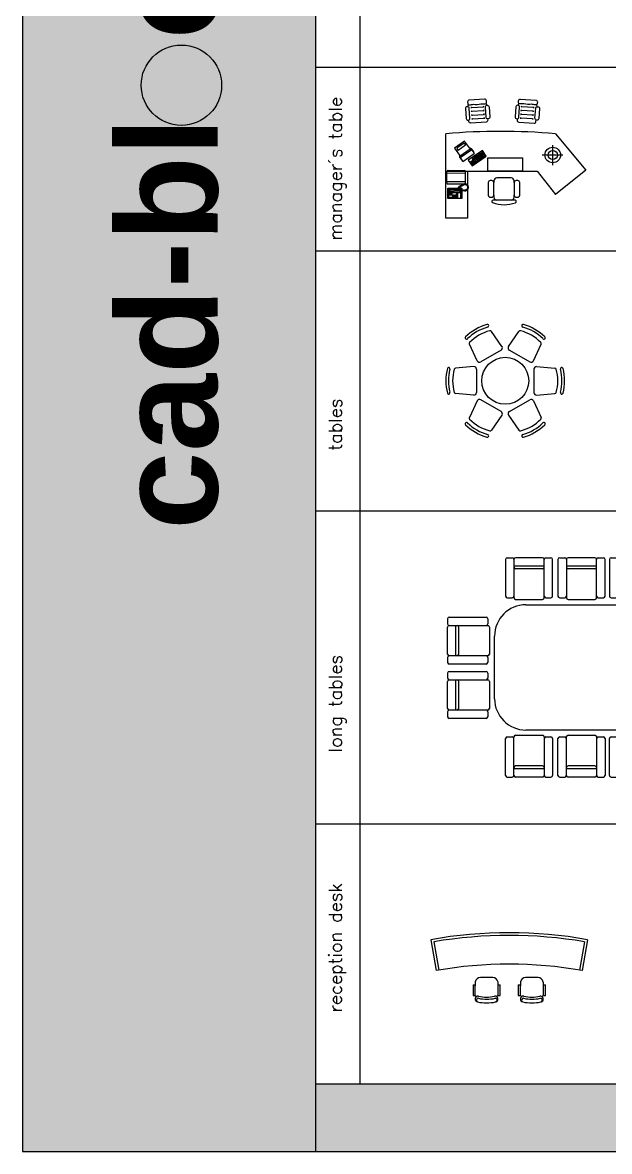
# Model space of a CAD drawing. Header units: millimetres. Extents: x 20731 to 81854, y 49951 to 93037.
# Drawn here: x 20731 to 31963, y 49951 to 71562 of the extents above; entities that cross this region are included whole.
import ezdxf

# ---------------------------------------------------------------- set-up
doc = ezdxf.new("R2010")
doc.units = ezdxf.units.MM
doc.layers.add('www.cad-blocks.net', color=7, linetype='Continuous')
doc.styles.get("Standard").update_dxf_attribs({"font": 'arial.ttf'})

# ---------------------------------------------------------------- blocks, each defined once
blk = doc.blocks.new('A$C44BB3223')
at = {"linetype": 'Continuous'}
for p, q in [((1075, 1734), (873, 2023)), ((1199, 1734), (1400, 2023)), ((599, 1459), (450, 1778)), ((1675, 1459), (1824, 1778)), ((1057, 1666), (667, 1441)), ((1217, 1666), (1607, 1441)), ((537, 1352), (186, 1322)), ((587, 1302), (587, 852)), ((1687, 1302), (1687, 852)), ((1737, 1352), (2087, 1322)), ((537, 802), (186, 833)), ((599, 695), (450, 377)), ((1057, 489), (667, 714)), ((1217, 489), (1607, 714)), ((1675, 695), (1824, 377)), ((1737, 802), (2087, 833)), ((1075, 420), (873, 132)), ((1199, 420), (1400, 132))]:
    blk.add_line(p, q, dxfattribs=at)
blk.add_circle((1137, 1077), 450, dxfattribs=at)
for centre, radius, start, end in [((1055, 1218), 974, 105.9852, 134.0148), ((1030, 1262), 874, 105.4017, 134.5983), ((1055, 1218), 844, 104.6924, 135.3076), ((795, 2126), 30, 43.487, 105.9852), ((790, 2133), 30, 285.4017, 26.3764), ((849, 2006), 30, 34.9317, 104.6924), ((1425, 2006), 30, 75.3076, 145.0683), ((1218, 1218), 844, 44.6924, 75.3076), ((1483, 2133), 30, 153.6236, 254.5983), ((1478, 2126), 30, 74.0148, 136.513), ((1243, 1262), 874, 45.4017, 74.5983), ((1218, 1218), 974, 45.9852, 74.0148), ((399, 1897), 30, 134.0148, 196.513), ((396, 1905), 30, 213.6236, 314.5983), ((477, 1791), 30, 135.3076, 205.0683), ((1032, 1709), 50, 300, 30), ((1242, 1709), 50, 150, 240), ((1797, 1791), 30, 334.9317, 44.6924), ((1878, 1905), 30, 225.4017, 326.3764), ((1874, 1897), 30, 343.487, 45.9852), ((974, 1077), 974, 165.9852, 194.0148), ((58, 1306), 30, 103.487, 165.9852), ((924, 1077), 874, 165.4017, 194.5983), ((49, 1305), 30, 345.4017, 86.3764), ((974, 1077), 844, 164.6924, 195.3076), ((189, 1292), 30, 94.9317, 164.6924), ((537, 1302), 50, 0, 90), ((642, 1484), 50, 210, 300), ((1632, 1484), 50, 240, 330), ((1737, 1302), 50, 90, 180), ((2085, 1292), 30, 15.3076, 85.0683), ((1299, 1077), 844, 344.6924, 15.3076), ((2224, 1305), 30, 93.6236, 194.5983), ((1349, 1077), 874, 345.4017, 14.5983), ((2215, 1306), 30, 14.0148, 76.513), ((1299, 1077), 974, 345.9852, 14.0148), ((58, 849), 30, 194.0148, 256.513), ((49, 850), 30, 273.6236, 14.5983), ((189, 862), 30, 195.3076, 265.0683), ((537, 852), 50, 270, 0), ((642, 670), 50, 60, 150), ((1632, 670), 50, 30, 120), ((1737, 852), 50, 180, 270), ((2085, 862), 30, 274.9317, 344.6924), ((2224, 850), 30, 165.4017, 266.3764), ((2215, 849), 30, 283.487, 345.9852), ((1032, 445), 50, 330, 60), ((1242, 445), 50, 120, 210), ((399, 258), 30, 163.487, 225.9852), ((396, 249), 30, 45.4017, 146.3764), ((1055, 936), 974, 225.9852, 254.0148), ((1030, 893), 874, 225.4017, 254.5983), ((477, 364), 30, 154.9317, 224.6924), ((1055, 936), 844, 224.6924, 255.3076), ((1218, 936), 844, 284.6924, 315.3076), ((1243, 893), 874, 285.4017, 314.5983), ((1218, 936), 974, 285.9852, 314.0148), ((1797, 364), 30, 315.3076, 25.0683), ((1878, 249), 30, 33.6236, 134.5983), ((1874, 258), 30, 314.0148, 16.513), ((795, 29), 30, 254.0148, 316.513), ((790, 22), 30, 333.6236, 74.5983), ((849, 149), 30, 255.3076, 325.0683), ((1425, 149), 30, 214.9317, 284.6924), ((1483, 22), 30, 105.4017, 206.3764), ((1478, 29), 30, 223.487, 285.9852)]:
    blk.add_arc(centre, radius, start, end, dxfattribs=at)
blk = doc.blocks.new('A$C171345A8')
for p, q in [((3772, 2304), (3772, 3804)), ((3772, 3804), (4472, 3804)), ((4472, 3804), (4472, 1105)), ((0, 2272), (970, 3040)), ((1551, 2304), (970, 3040)), ((2110, 3068), (2110, 2664)), ((2224, 3132), (2174, 3132)), ((2248, 3226), (2384, 3226)), ((2288, 3130), (2288, 3068)), ((2288, 2664), (2288, 3068)), ((2384, 3226), (2841, 3226)), ((2841, 3226), (2937, 3226)), ((2937, 3226), (2962, 3226)), ((2937, 3068), (2937, 3130)), ((2937, 3068), (2937, 2664)), ((3052, 3132), (3002, 3132)), ((3116, 2664), (3116, 3068)), ((2174, 2599), (2224, 2599)), ((2288, 2664), (2288, 2613)), ((2937, 2613), (2937, 2664)), ((3002, 2599), (3052, 2599)), ((3844, 2674), (3844, 2321)), ((4437, 2670), (4434, 2317)), ((973, 1105), (0, 2272)), ((4472, 2304), (1551, 2304)), ((2023, 2304), (3125, 2304)), ((2023, 1870), (2023, 2304)), ((2384, 2517), (2841, 2517)), ((3125, 2304), (3125, 1870)), ((1055, 2105), (1055, 1471)), ((3125, 1870), (2023, 1870)), ((1391, 1781), (731, 1781)), ((1592, 716), (1589, 667)), ((1689, 390), (2052, 365)), ((1697, 512), (2060, 487)), ((1706, 634), (2069, 608)), ((3616, 634), (3253, 608)), ((3625, 512), (3262, 487)), ((3634, 390), (3270, 365)), ((3730, 716), (3733, 667)), ((1680, 269), (2043, 243)), ((3642, 269), (3279, 243))]:
    blk.add_line(p, q)
at = {"linetype": 'ByBlock'}
for p, q in [((3767, 2883), (3759, 2871)), ((3784, 2880), (3767, 2883)), ((3785, 2904), (3773, 2895)), ((3773, 2895), (3784, 2880)), ((3803, 2895), (3785, 2904)), ((3791, 2875), (3822, 2899)), ((3813, 2923), (3799, 2915)), ((3799, 2915), (3803, 2895)), ((3827, 2905), (3813, 2923)), ((3822, 2899), (3862, 2902)), ((3829, 2925), (3827, 2905)), ((3847, 2927), (3829, 2925)), ((3857, 2909), (3847, 2927)), ((3861, 2927), (3857, 2909)), ((3876, 2926), (3861, 2927)), ((3862, 2902), (3876, 2900)), ((3883, 2919), (3876, 2926)), ((3876, 2900), (3885, 2911)), ((3887, 2921), (3883, 2919)), ((3885, 2911), (3901, 2911)), ((3903, 2920), (3887, 2921)), ((3901, 2911), (3917, 2913)), ((3933, 2928), (3903, 2920)), ((3917, 2913), (3947, 2920)), ((3965, 2936), (3933, 2928)), ((3947, 2920), (3967, 2925)), ((3954, 3169), (3961, 3175)), ((3954, 2933), (3954, 3169)), ((3954, 2854), (3954, 2922)), ((3961, 3175), (4395, 3175)), ((3992, 2936), (3965, 2936)), ((3967, 2925), (3992, 2927)), ((3995, 3137), (3976, 3137)), ((3976, 3137), (3976, 3106)), ((3976, 3106), (3995, 3106)), ((3995, 3093), (3976, 3093)), ((3976, 3093), (3976, 3062)), ((3976, 3062), (3995, 3062)), ((3995, 3049), (3976, 3049)), ((3976, 3049), (3976, 3018)), ((3976, 3018), (3995, 3018)), ((3980, 2980), (3995, 2996)), ((3980, 2936), (3980, 2980)), ((3980, 2889), (3980, 2926)), ((3998, 2873), (3980, 2889)), ((3983, 2971), (3989, 2983)), ((3983, 2971), (3983, 2936)), ((4024, 2955), (3983, 2971)), ((3983, 2926), (3983, 2895)), ((4024, 2911), (3983, 2895)), ((3983, 2895), (3989, 2882)), ((3989, 2983), (4002, 2986)), ((3989, 2882), (4002, 2879)), ((3992, 2927), (3992, 2936)), ((3995, 3106), (3995, 3137)), ((3995, 3062), (3995, 3093)), ((3995, 3018), (3995, 3049)), ((3995, 2996), (4376, 2996)), ((4002, 2986), (4030, 2958)), ((4002, 2986), (4086, 2986)), ((4002, 2879), (4030, 2908)), ((4030, 2958), (4024, 2955)), ((4024, 2911), (4024, 2955)), ((4030, 2908), (4024, 2911)), ((4200, 2958), (4030, 2958)), ((4200, 2908), (4030, 2908)), ((4086, 2986), (4102, 2980)), ((4086, 2879), (4102, 2886)), ((4096, 3122), (4096, 3140)), ((4096, 3140), (4115, 3140)), ((4115, 3122), (4096, 3122)), ((4096, 3109), (4115, 3109)), ((4096, 3090), (4096, 3109)), ((4115, 3090), (4096, 3090)), ((4096, 3059), (4096, 3078)), ((4096, 3078), (4115, 3078)), ((4115, 3059), (4096, 3059)), ((4096, 3015), (4096, 3040)), ((4096, 3040), (4115, 3040)), ((4115, 3015), (4096, 3015)), ((4102, 2980), (4118, 2971)), ((4102, 2886), (4118, 2895)), ((4115, 3140), (4115, 3122)), ((4115, 3109), (4115, 3090)), ((4115, 3078), (4115, 3059)), ((4115, 3040), (4115, 3015)), ((4118, 2971), (4140, 2967)), ((4118, 2895), (4140, 2898)), ((4131, 3122), (4131, 3140)), ((4131, 3140), (4149, 3140)), ((4149, 3122), (4131, 3122)), ((4131, 3109), (4149, 3109)), ((4131, 3090), (4131, 3109)), ((4149, 3090), (4131, 3090)), ((4131, 3078), (4149, 3078)), ((4131, 3059), (4131, 3078)), ((4149, 3059), (4131, 3059)), ((4140, 2967), (4200, 2967)), ((4140, 2898), (4200, 2898)), ((4149, 3140), (4149, 3122)), ((4149, 3109), (4149, 3090)), ((4149, 3078), (4149, 3059)), ((4165, 3122), (4165, 3140)), ((4165, 3140), (4184, 3140)), ((4184, 3122), (4165, 3122)), ((4165, 3090), (4165, 3109)), ((4165, 3109), (4184, 3109)), ((4184, 3090), (4165, 3090)), ((4165, 3059), (4165, 3078)), ((4165, 3078), (4184, 3078)), ((4184, 3059), (4165, 3059)), ((4184, 3140), (4184, 3122)), ((4184, 3109), (4184, 3090)), ((4184, 3078), (4184, 3059)), ((4200, 3122), (4200, 3140)), ((4200, 3140), (4219, 3140)), ((4219, 3122), (4200, 3122)), ((4200, 3109), (4219, 3109)), ((4200, 3090), (4200, 3109)), ((4219, 3090), (4200, 3090)), ((4200, 3059), (4200, 3078)), ((4200, 3078), (4219, 3078)), ((4219, 3059), (4200, 3059)), ((4231, 2967), (4200, 2967)), ((4200, 2958), (4341, 2958)), ((4200, 2908), (4341, 2908)), ((4231, 2898), (4200, 2898)), ((4219, 3140), (4219, 3122)), ((4219, 3109), (4219, 3090)), ((4219, 3078), (4219, 3059)), ((4253, 2971), (4231, 2967)), ((4253, 2895), (4231, 2898)), ((4269, 2980), (4253, 2971)), ((4269, 2886), (4253, 2895)), ((4256, 3052), (4256, 3144)), ((4256, 3144), (4373, 3144)), ((4373, 3052), (4256, 3052)), ((4272, 3043), (4263, 3043)), ((4263, 3043), (4263, 3018)), ((4263, 3018), (4272, 3018)), ((4285, 2986), (4269, 2980)), ((4285, 2879), (4269, 2886)), ((4272, 3018), (4272, 3043)), ((4291, 3043), (4282, 3043)), ((4282, 3043), (4282, 3018)), ((4282, 3018), (4291, 3018)), ((4370, 2986), (4285, 2986)), ((4291, 3018), (4291, 3043)), ((4300, 3043), (4300, 3018)), ((4310, 3043), (4300, 3043)), ((4300, 3018), (4310, 3018)), ((4310, 3018), (4310, 3043)), ((4329, 3043), (4319, 3043)), ((4319, 3043), (4319, 3018)), ((4319, 3018), (4329, 3018)), ((4329, 3018), (4329, 3043)), ((4348, 3043), (4338, 3043)), ((4338, 3043), (4338, 3018)), ((4338, 3018), (4348, 3018)), ((4370, 2986), (4341, 2958)), ((4341, 2958), (4348, 2955)), ((4341, 2908), (4348, 2911)), ((4370, 2879), (4341, 2908)), ((4348, 3018), (4348, 3043)), ((4348, 2955), (4388, 2971)), ((4348, 2911), (4348, 2955)), ((4348, 2911), (4388, 2895)), ((4366, 3043), (4357, 3043)), ((4357, 3043), (4357, 3018)), ((4357, 3018), (4366, 3018)), ((4366, 3018), (4366, 3043)), ((4382, 2983), (4370, 2986)), ((4382, 2882), (4370, 2879)), ((4373, 3144), (4373, 3052)), ((4376, 2996), (4392, 2983)), ((4392, 2889), (4376, 2873)), ((4388, 2971), (4382, 2983)), ((4388, 2895), (4382, 2882)), ((4388, 2971), (4388, 2895)), ((4392, 2983), (4392, 2889)), ((4395, 3175), (4401, 3169)), ((4401, 3169), (4401, 2854)), ((3764, 2813), (3744, 2806)), ((3744, 2806), (3747, 2794)), ((3747, 2828), (3746, 2817)), ((3746, 2817), (3764, 2813)), ((3751, 2857), (3747, 2844)), ((3747, 2844), (3764, 2836)), ((3764, 2836), (3747, 2828)), ((3747, 2794), (3764, 2793)), ((3772, 2855), (3751, 2857)), ((3764, 2793), (3752, 2778)), ((3752, 2778), (3757, 2768)), ((3757, 2768), (3776, 2770)), ((3759, 2871), (3772, 2855)), ((3776, 2770), (3759, 2757)), ((3759, 2757), (3768, 2746)), ((3768, 2746), (3785, 2754)), ((3770, 2803), (3773, 2841)), ((3786, 2766), (3770, 2803)), ((3773, 2841), (3791, 2875)), ((3785, 2754), (3778, 2736)), ((3778, 2736), (3785, 2728)), ((3785, 2728), (3803, 2737)), ((3813, 2738), (3786, 2766)), ((3803, 2737), (3797, 2718)), ((3797, 2718), (3810, 2713)), ((3810, 2713), (3827, 2729)), ((3861, 2729), (3813, 2738)), ((3827, 2729), (3826, 2709)), ((3826, 2709), (3839, 2706)), ((3839, 2706), (3848, 2723)), ((3848, 2723), (3854, 2703)), ((4436, 2629), (3852, 2634)), ((3854, 2703), (3870, 2706)), ((3921, 2750), (3861, 2729)), ((3870, 2724), (3883, 2710)), ((3870, 2706), (3870, 2724)), ((3883, 2710), (3897, 2715)), ((3884, 2714), (4397, 2710)), ((3897, 2735), (3904, 2717)), ((3897, 2715), (3897, 2735)), ((3904, 2717), (3923, 2722)), ((3958, 2771), (3921, 2750)), ((3923, 2722), (3921, 2741)), ((3921, 2741), (3940, 2730)), ((3940, 2730), (3950, 2737)), ((3945, 2755), (3962, 2745)), ((3950, 2737), (3945, 2755)), ((3961, 2848), (3954, 2854)), ((3963, 2769), (3958, 2771)), ((4395, 2848), (3961, 2848)), ((3962, 2745), (3975, 2752)), ((3964, 2773), (3963, 2769)), ((3990, 2787), (3964, 2773)), ((3969, 2769), (3984, 2758)), ((3975, 2752), (3969, 2769)), ((3984, 2758), (3998, 2764)), ((4025, 2807), (3990, 2787)), ((3990, 2781), (4005, 2768)), ((3998, 2764), (3990, 2781)), ((4376, 2873), (3998, 2873)), ((4002, 2879), (4086, 2879)), ((4005, 2768), (4015, 2773)), ((4015, 2773), (4010, 2792)), ((4010, 2792), (4028, 2781)), ((4044, 2818), (4025, 2807)), ((4028, 2781), (4038, 2787)), ((4038, 2787), (4033, 2803)), ((4033, 2803), (4049, 2793)), ((4050, 2811), (4044, 2818)), ((4049, 2793), (4056, 2795)), ((4054, 2821), (4050, 2817)), ((4050, 2817), (4050, 2811)), ((4060, 2829), (4054, 2821)), ((4056, 2795), (4058, 2802)), ((4058, 2802), (4059, 2814)), ((4059, 2814), (4071, 2823)), ((4065, 2836), (4060, 2829)), ((4068, 2848), (4065, 2836)), ((4071, 2823), (4075, 2830)), ((4075, 2830), (4077, 2848)), ((4370, 2879), (4285, 2879)), ((4401, 2854), (4395, 2848)), ((4435, 2357), (3850, 2362)), ((4394, 2277), (3884, 2281)), ((3631, 2132), (3178, 1819)), ((3178, 1819), (3301, 1641)), ((3209, 1819), (3236, 1837)), ((3273, 1727), (3209, 1819)), ((3236, 1837), (3248, 1820)), ((3248, 1820), (3263, 1830)), ((3250, 1848), (3426, 1969)), ((3263, 1830), (3250, 1848)), ((3272, 1810), (3260, 1828)), ((3263, 1804), (3272, 1810)), ((3276, 1786), (3263, 1804)), ((3538, 1910), (3273, 1727)), ((3277, 1866), (3290, 1848)), ((3278, 1814), (3451, 1933)), ((3282, 1790), (3466, 1917)), ((3285, 1766), (3488, 1906)), ((3290, 1848), (3415, 1935)), ((3301, 1641), (3754, 1953)), ((3466, 1842), (3394, 1793)), ((3415, 1935), (3402, 1953)), ((3410, 1769), (3482, 1818)), ((3426, 1969), (3439, 1951)), ((3439, 1951), (3460, 1966)), ((3444, 1950), (3456, 1932)), ((3447, 1983), (3474, 2002)), ((3460, 1966), (3447, 1983)), ((3456, 1932), (3465, 1939)), ((3465, 1939), (3475, 1924)), ((3482, 1818), (3466, 1842)), ((3546, 1898), (3471, 1846)), ((3471, 1846), (3488, 1822)), ((3474, 2002), (3538, 1910)), ((3475, 1924), (3487, 1932)), ((3537, 2045), (3480, 2006)), ((3480, 2006), (3494, 1985)), ((3487, 1932), (3500, 1914)), ((3488, 1822), (3562, 1874)), ((3494, 1985), (3512, 1998)), ((3500, 1914), (3494, 1910)), ((3494, 1910), (3506, 1892)), ((3512, 1998), (3525, 1980)), ((3574, 1992), (3517, 1952)), ((3517, 1952), (3544, 1914)), ((3525, 1980), (3545, 1994)), ((3533, 2012), (3551, 2024)), ((3545, 1994), (3533, 2012)), ((3551, 2024), (3537, 2045)), ((3544, 1914), (3600, 1953)), ((3562, 1874), (3546, 1898)), ((3619, 2098), (3548, 2048)), ((3548, 2048), (3609, 1959)), ((3609, 1941), (3552, 1902)), ((3552, 1902), (3568, 1878)), ((3926, 1991), (3559, 1738)), ((3561, 2036), (3594, 2058)), ((3568, 1878), (3625, 1917)), ((3570, 2016), (3621, 2051)), ((3600, 1953), (3574, 1992)), ((3594, 2058), (3583, 2073)), ((3588, 1997), (3635, 2030)), ((3597, 1977), (3648, 2012)), ((3601, 2085), (3624, 2053)), ((3609, 1959), (3681, 2008)), ((3625, 1917), (3609, 1941)), ((3681, 2008), (3619, 2098)), ((3624, 2053), (3639, 2063)), ((3624, 2053), (3651, 2014)), ((3754, 1953), (3631, 2132)), ((4015, 1868), (3643, 1611)), ((3651, 2014), (3665, 2024)), ((4016, 1816), (3691, 1591)), ((3967, 1944), (3926, 1991)), ((3962, 1945), (3926, 1991)), ((4015, 1868), (3962, 1945)), ((4033, 1849), (3967, 1944)), ((4016, 1816), (4015, 1868)), ((4037, 1786), (4016, 1816)), ((4037, 1786), (4033, 1849)), ((3270, 1782), (3276, 1786)), ((3284, 1761), (3270, 1782)), ((3278, 1757), (3284, 1761)), ((3288, 1742), (3278, 1757)), ((3302, 1729), (3281, 1715)), ((3281, 1715), (3297, 1691)), ((3297, 1691), (3318, 1705)), ((3318, 1705), (3302, 1729)), ((3385, 1787), (3314, 1737)), ((3314, 1737), (3330, 1713)), ((3330, 1713), (3401, 1763)), ((3401, 1763), (3385, 1787)), ((3394, 1793), (3410, 1769)), ((3559, 1738), (3586, 1686)), ((3589, 1688), (3559, 1738)), ((3586, 1686), (3654, 1588)), ((3643, 1611), (3589, 1688)), ((3691, 1591), (3643, 1611)), ((3654, 1588), (3713, 1553)), ((3712, 1562), (3691, 1591)), ((3713, 1553), (3869, 1339)), ((3836, 1471), (4074, 1636)), ((3883, 1403), (3836, 1471)), ((3869, 1339), (4191, 1562)), ((3883, 1403), (4122, 1567)), ((4191, 1562), (4037, 1786)), ((4122, 1567), (4074, 1636))]:
    blk.add_line(p, q, dxfattribs=at)
for points in [[(2188, 628), (2191, 673, 0.414214), (2140, 732), (1651, 766, 0.414214), (1592, 716)], [(3134, 628), (3131, 673, -0.414214), (3182, 732), (3672, 766, -0.414214), (3730, 716)], [(2147, 51, -0.414214), (2089, 0), (1599, 34, -0.414214), (1548, 93), (1552, 139, -0.414214), (1610, 189)], [(1559, 244), (1558, 226, 0.236068), (1577, 181)], [(1610, 189, 0.055299), (1732, 166, -0.118462), (1976, 149, 0.055299), (2100, 155, -0.414214), (2150, 97), (2147, 51, -0.414214)], [(2132, 142, 0.236068), (2157, 184), (2158, 199)], [(3190, 142, -0.236068), (3166, 184), (3165, 199)], [(3712, 189, -0.055299), (3590, 166, 0.118462), (3347, 149, -0.055299), (3222, 155, 0.414214), (3172, 97), (3175, 51, 0.414214)], [(3175, 51, 0.414214), (3233, 0), (3723, 34, 0.414214), (3774, 93), (3770, 139, 0.414214), (3712, 189)], [(3763, 244), (3764, 226, -0.236068), (3746, 181)]]:
    blk.add_lwpolyline(points, format="xyb")
for points in [[(1602, 293, -0.414214), (1543, 243), (1532, 243, -0.414214), (1482, 302), (1504, 623, -0.414214), (1562, 673), (1574, 673, -0.414214), (1624, 614)], [(2115, 257, 0.414214), (2166, 199), (2177, 198, 0.414214), (2235, 249), (2258, 570, 0.414214), (2207, 628), (2196, 629, 0.414214), (2138, 578)], [(3207, 257, -0.414214), (3156, 199), (3145, 198, -0.414214), (3087, 249), (3064, 570, -0.414214), (3115, 628), (3126, 629, -0.414214), (3184, 578)], [(3720, 293, 0.414214), (3779, 243), (3790, 243, 0.414214), (3841, 302), (3818, 623, 0.414214), (3760, 673), (3748, 673, 0.414214), (3698, 614)]]:
    blk.add_lwpolyline(points, format="xyb", close=True)
for radius in [248, 148]:
    blk.add_circle((1057, 1785), radius)
for centre, radius, start, end in [((2263, 3267), 42.7, 110.0456, 249.9544), ((2609, 2317), 1054, 69.6389, 110.0456), ((2962, 3267), 40.3, 270, 69.6389), ((2174, 3068), 64.2, 90, 180), ((2224, 3068), 64.2, 0, 90), ((2384, 3130), 96.2, 90, 180), ((2841, 3130), 96.2, 0, 90), ((3002, 3068), 64.2, 90, 180), ((3052, 3068), 64.2, 0, 90), ((2174, 2664), 64.2, 180, 270), ((2224, 2664), 64.2, 270, 0), ((2384, 2613), 96.2, 180, 270), ((2841, 2613), 96.2, 270, 0), ((3002, 2664), 64.2, 180, 270), ((3052, 2664), 64.2, 270, 0), ((3884, 2674), 40, 89.5491, 180), ((4397, 2670), 40, 359.603, 89.5491), ((3884, 2321), 40, 180, 269.5491), ((4394, 2317), 40, 269.5491, 359.603), ((2723, 21731), 20700, 265.151, 274.849), ((1687, 370), 20.7, 85.9751, 175.9751), ((1690, 411), 20.7, 175.9751, 265.9751), ((1696, 492), 20.7, 85.9751, 175.9751), ((1699, 533), 20.7, 175.9751, 265.9751), ((1704, 613), 20.7, 85.9751, 175.9751), ((1707, 654), 20.7, 175.9751, 265.9751), ((2053, 386), 20.7, 265.9751, 355.9751), ((2050, 344), 20.7, 355.9751, 85.9751), ((2062, 507), 20.7, 265.9751, 355.9751), ((2059, 466), 20.7, 355.9751, 85.9751), ((2070, 629), 20.7, 265.9751, 355.9751), ((2068, 588), 20.7, 355.9751, 85.9751), ((3252, 629), 20.7, 184.0249, 274.0249), ((3255, 588), 20.7, 94.0249, 184.0249), ((3260, 507), 20.7, 184.0249, 274.0249), ((3263, 466), 20.7, 94.0249, 184.0249), ((3269, 386), 20.7, 184.0249, 274.0249), ((3272, 344), 20.7, 94.0249, 184.0249), ((3615, 654), 20.7, 274.0249, 4.0249), ((3618, 613), 20.7, 4.0249, 94.0249), ((3623, 533), 20.7, 274.0249, 4.0249), ((3626, 492), 20.7, 4.0249, 94.0249), ((3632, 411), 20.7, 274.0249, 4.0249), ((3635, 370), 20.7, 4.0249, 94.0249), ((1679, 248), 20.7, 85.9751, 175.9751), ((1681, 289), 20.7, 175.9751, 265.9751), ((2045, 264), 20.7, 265.9751, 355.9751), ((2042, 223), 20.7, 355.9751, 85.9751), ((3277, 264), 20.7, 184.0249, 274.0249), ((3280, 223), 20.7, 94.0249, 184.0249), ((3641, 289), 20.7, 274.0249, 4.0249), ((3644, 248), 20.7, 4.0249, 94.0249)]:
    blk.add_arc(centre, radius, start, end)
blk.add_point((4472, 2304), dxfattribs=at)
blk = doc.blocks.new('A$C13B468EE')
for p, q in [((0, 1208), (105, 618)), ((58, 1168), (154, 626)), ((2942, 1168), (2846, 626)), ((3000, 1208), (2895, 618)), ((808, 344), (808, 137)), ((849, 399), (849, 324)), ((849, 137), (849, 344)), ((1285, 397), (1285, 323)), ((1285, 344), (1285, 137)), ((1326, 137), (1326, 345)), ((1674, 344), (1674, 137)), ((1715, 399), (1715, 324)), ((1715, 137), (1715, 344)), ((2151, 397), (2151, 323)), ((2151, 344), (2151, 137)), ((2192, 137), (2192, 345)), ((808, 137), (849, 137)), ((1285, 137), (1326, 137)), ((1674, 137), (1715, 137)), ((2151, 137), (2192, 137))]:
    blk.add_line(p, q)
at = {"linetype": 'Continuous'}
for p, q in [((808, 344), (849, 344)), ((1285, 345), (1326, 345)), ((1674, 344), (1715, 344)), ((2151, 345), (2192, 345))]:
    blk.add_line(p, q, dxfattribs=at)
for centre, radius, start, end in [((1500, -7260), 8600, 79.9552, 100.0448), ((1500, -7260), 8550, 80.2902, 99.7098), ((1500, -7260), 8000, 79.9552, 100.0448), ((887, 177), 54.9, 227.1618, 267.5717), ((1248, 177), 54.9, 270.7226, 312.8382), ((1752, 177), 54.9, 227.1618, 267.5717), ((2114, 177), 54.9, 270.7226, 312.8382)]:
    blk.add_arc(centre, radius, start, end)
for centre, radius, start, end in [((957, 372), 111, 94.0766, 165.8334), ((1067, -1179), 1666, 85.9234, 94.0766), ((1178, 372), 111, 13.2566, 85.9234), ((1822, 372), 111, 94.0766, 165.8334), ((1933, -1179), 1666, 85.9234, 94.0766), ((2043, 372), 111, 13.2566, 85.9234), ((904, 70), 55.3, 80.2478, 260.1012), ((908, 50), 36.2, 85.0872, 250.3213), ((1067, 834), 836, 258.0899, 281.9101), ((1071, 835), 766, 258.0112, 281.9888), ((1086, 1021), 913, 259.1286, 268.8433), ((1049, 1021), 913, 271.1567, 280.8714), ((1230, 70), 55.3, 279.8988, 99.7522), ((1233, 51), 35.2, 274.9128, 94.9128), ((1770, 70), 55.3, 80.2478, 260.1012), ((1774, 50), 36.2, 85.0872, 250.3213), ((1933, 834), 836, 258.0899, 281.9101), ((1936, 835), 766, 258.0112, 281.9888), ((1951, 1021), 913, 259.1286, 268.8433), ((1914, 1021), 913, 271.1567, 280.8714), ((2096, 70), 55.3, 279.8988, 99.7522), ((2099, 51), 35.2, 274.9128, 94.9128)]:
    blk.add_arc(centre, radius, start, end, dxfattribs=at)
blk = doc.blocks.new('A$C1BC07270')
for p, q in [((1111, 4168), (1111, 3464)), ((1143, 4200), (1239, 4200)), ((1271, 4168), (1271, 3432)), ((1819, 4200), (1303, 4200)), ((1851, 3432), (1851, 4168)), ((1883, 4200), (1979, 4200)), ((2011, 3464), (2011, 4168)), ((2114, 4168), (2114, 3464)), ((2146, 4200), (2242, 4200)), ((2274, 4168), (2274, 3432)), ((2822, 4200), (2306, 4200)), ((2854, 3432), (2854, 4168)), ((2886, 4200), (2982, 4200)), ((3014, 3464), (3014, 4168)), ((3098, 4168), (3098, 3464)), ((3130, 4200), (3226, 4200)), ((3258, 4168), (3258, 3432)), ((3806, 4200), (3290, 4200)), ((3838, 3432), (3838, 4168)), ((3870, 4200), (3966, 4200)), ((3998, 3464), (3998, 4168)), ((4090, 3464), (4090, 4168)), ((4218, 4200), (4122, 4200)), ((4250, 3432), (4250, 4168)), ((4282, 4200), (4798, 4200)), ((4830, 4168), (4830, 3432)), ((4958, 4200), (4862, 4200)), ((4990, 4168), (4990, 3464)), ((5075, 3464), (5075, 4168)), ((5203, 4200), (5107, 4200)), ((5235, 3432), (5235, 4168)), ((5267, 4200), (5783, 4200)), ((5815, 4168), (5815, 3432)), ((5943, 4200), (5847, 4200)), ((5975, 4168), (5975, 3464)), ((6041, 3464), (6041, 4168)), ((6169, 4200), (6073, 4200)), ((6201, 3432), (6201, 4168)), ((6233, 4200), (6749, 4200)), ((6781, 4168), (6781, 3432)), ((6909, 4200), (6813, 4200)), ((6941, 4168), (6941, 3464)), ((7026, 3464), (7026, 4168)), ((7154, 4200), (7058, 4200)), ((7186, 3432), (7186, 4168)), ((7218, 4200), (7734, 4200)), ((7766, 4168), (7766, 3432)), ((7894, 4200), (7798, 4200)), ((7926, 4168), (7926, 3464)), ((1851, 4040), (1271, 4040)), ((1819, 3987), (1303, 3987)), ((2854, 4040), (2274, 4040)), ((2822, 3987), (2306, 3987)), ((3838, 4040), (3258, 4040)), ((3806, 3987), (3290, 3987)), ((4250, 4040), (4830, 4040)), ((4282, 3987), (4798, 3987)), ((5235, 4040), (5815, 4040)), ((5267, 3987), (5783, 3987)), ((6201, 4040), (6781, 4040)), ((6233, 3987), (6749, 3987)), ((7186, 4040), (7766, 4040)), ((7218, 3987), (7734, 3987)), ((1143, 3432), (1239, 3432)), ((1303, 3400), (1819, 3400)), ((1500, 3300), (7500, 3300)), ((1883, 3432), (1979, 3432)), ((2146, 3432), (2242, 3432)), ((2306, 3400), (2822, 3400)), ((2886, 3432), (2982, 3432)), ((3130, 3432), (3226, 3432)), ((3290, 3400), (3806, 3400)), ((3870, 3432), (3966, 3432)), ((4218, 3432), (4122, 3432)), ((4798, 3400), (4282, 3400)), ((4958, 3432), (4862, 3432)), ((5203, 3432), (5107, 3432)), ((5783, 3400), (5267, 3400)), ((5943, 3432), (5847, 3432)), ((6169, 3432), (6073, 3432)), ((6749, 3400), (6233, 3400)), ((6909, 3432), (6813, 3432)), ((7154, 3432), (7058, 3432)), ((7734, 3400), (7218, 3400)), ((7894, 3432), (7798, 3432)), ((0, 3030), (0, 2934)), ((32, 3062), (736, 3062)), ((768, 3030), (768, 2934)), ((8232, 3030), (8232, 2934)), ((8968, 3062), (8264, 3062)), ((9000, 3030), (9000, 2934)), ((0, 2354), (0, 2870)), ((32, 2902), (768, 2902)), ((160, 2322), (160, 2902)), ((213, 2354), (213, 2870)), ((800, 2870), (800, 2354)), ((8200, 2870), (8200, 2354)), ((8968, 2902), (8232, 2902)), ((8787, 2354), (8787, 2870)), ((8840, 2322), (8840, 2902)), ((9000, 2354), (9000, 2870)), ((900, 1500), (900, 2700)), ((8100, 2700), (8100, 1500)), ((0, 2290), (0, 2194)), ((768, 2322), (32, 2322)), ((736, 2162), (32, 2162)), ((768, 2290), (768, 2194)), ((8232, 2322), (8968, 2322)), ((8232, 2290), (8232, 2194)), ((8264, 2162), (8968, 2162)), ((9000, 2290), (9000, 2194)), ((0, 1990), (0, 1894)), ((32, 2022), (736, 2022)), ((768, 1990), (768, 1894)), ((8232, 1990), (8232, 1894)), ((8968, 2022), (8264, 2022)), ((9000, 1990), (9000, 1894)), ((0, 1314), (0, 1830)), ((32, 1862), (768, 1862)), ((160, 1282), (160, 1862)), ((213, 1314), (213, 1830)), ((800, 1830), (800, 1314)), ((8200, 1830), (8200, 1314)), ((8968, 1862), (8232, 1862)), ((8787, 1314), (8787, 1830)), ((8840, 1282), (8840, 1862)), ((9000, 1314), (9000, 1830)), ((0, 1250), (0, 1154)), ((768, 1282), (32, 1282)), ((736, 1122), (32, 1122)), ((768, 1250), (768, 1154)), ((8232, 1282), (8968, 1282)), ((8232, 1250), (8232, 1154)), ((8264, 1122), (8968, 1122)), ((9000, 1250), (9000, 1154)), ((7500, 900), (1500, 900)), ((1111, 32), (1111, 736)), ((1143, 768), (1239, 768)), ((1271, 32), (1271, 768)), ((1303, 800), (1819, 800)), ((1851, 768), (1851, 32)), ((1883, 768), (1979, 768)), ((2011, 736), (2011, 32)), ((2114, 32), (2114, 736)), ((2146, 768), (2242, 768)), ((2274, 32), (2274, 768)), ((2306, 800), (2822, 800)), ((2854, 768), (2854, 32)), ((2886, 768), (2982, 768)), ((3014, 736), (3014, 32)), ((3098, 32), (3098, 736)), ((3130, 768), (3226, 768)), ((3258, 32), (3258, 768)), ((3290, 800), (3806, 800)), ((3838, 768), (3838, 32)), ((3870, 768), (3966, 768)), ((3998, 736), (3998, 32)), ((4090, 736), (4090, 32)), ((4218, 768), (4122, 768)), ((4250, 768), (4250, 32)), ((4798, 800), (4282, 800)), ((4830, 32), (4830, 768)), ((4958, 768), (4862, 768)), ((4990, 32), (4990, 736)), ((5075, 736), (5075, 32)), ((5203, 768), (5107, 768)), ((5235, 768), (5235, 32)), ((5783, 800), (5267, 800)), ((5815, 32), (5815, 768)), ((5943, 768), (5847, 768)), ((5975, 32), (5975, 736)), ((6041, 736), (6041, 32)), ((6169, 768), (6073, 768)), ((6201, 768), (6201, 32)), ((6749, 800), (6233, 800)), ((6781, 32), (6781, 768)), ((6909, 768), (6813, 768)), ((6941, 32), (6941, 736)), ((7026, 736), (7026, 32)), ((7154, 768), (7058, 768)), ((7186, 768), (7186, 32)), ((7734, 800), (7218, 800)), ((7766, 32), (7766, 768)), ((7894, 768), (7798, 768)), ((7926, 32), (7926, 736)), ((1851, 160), (1271, 160)), ((1819, 213), (1303, 213)), ((2854, 160), (2274, 160)), ((2822, 213), (2306, 213)), ((3838, 160), (3258, 160)), ((3806, 213), (3290, 213)), ((4250, 160), (4830, 160)), ((4282, 213), (4798, 213)), ((5235, 160), (5815, 160)), ((5267, 213), (5783, 213)), ((6201, 160), (6781, 160)), ((6233, 213), (6749, 213)), ((7186, 160), (7766, 160)), ((7218, 213), (7734, 213)), ((1143, 0), (1239, 0)), ((1819, 0), (1303, 0)), ((1883, 0), (1979, 0)), ((2146, 0), (2242, 0)), ((2822, 0), (2306, 0)), ((2886, 0), (2982, 0)), ((3130, 0), (3226, 0)), ((3806, 0), (3290, 0)), ((3870, 0), (3966, 0)), ((4218, 0), (4122, 0)), ((4282, 0), (4798, 0)), ((4958, 0), (4862, 0)), ((5203, 0), (5107, 0)), ((5267, 0), (5783, 0)), ((5943, 0), (5847, 0)), ((6169, 0), (6073, 0)), ((6233, 0), (6749, 0)), ((6909, 0), (6813, 0)), ((7154, 0), (7058, 0)), ((7218, 0), (7734, 0)), ((7894, 0), (7798, 0))]:
    blk.add_line(p, q)
for centre, radius, start, end in [((1143, 4168), 32, 90, 180), ((1239, 4168), 32, 0, 90), ((1303, 4168), 32, 90, 180), ((1819, 4168), 32, 0, 90), ((1883, 4168), 32, 90, 180), ((1979, 4168), 32, 0, 90), ((2146, 4168), 32, 90, 180), ((2242, 4168), 32, 0, 90), ((2306, 4168), 32, 90, 180), ((2822, 4168), 32, 0, 90), ((2886, 4168), 32, 90, 180), ((2982, 4168), 32, 0, 90), ((3130, 4168), 32, 90, 180), ((3226, 4168), 32, 0, 90), ((3290, 4168), 32, 90, 180), ((3806, 4168), 32, 0, 90), ((3870, 4168), 32, 90, 180), ((3966, 4168), 32, 0, 90), ((4122, 4168), 32, 90, 180), ((4218, 4168), 32, 0, 90), ((4282, 4168), 32, 90, 180), ((4798, 4168), 32, 0, 90), ((4862, 4168), 32, 90, 180), ((4958, 4168), 32, 0, 90), ((5107, 4168), 32, 90, 180), ((5203, 4168), 32, 0, 90), ((5267, 4168), 32, 90, 180), ((5783, 4168), 32, 0, 90), ((5847, 4168), 32, 90, 180), ((5943, 4168), 32, 0, 90), ((6073, 4168), 32, 90, 180), ((6169, 4168), 32, 0, 90), ((6233, 4168), 32, 90, 180), ((6749, 4168), 32, 0, 90), ((6813, 4168), 32, 90, 180), ((6909, 4168), 32, 0, 90), ((7058, 4168), 32, 90, 180), ((7154, 4168), 32, 0, 90), ((7218, 4168), 32, 90, 180), ((7734, 4168), 32, 0, 90), ((7798, 4168), 32, 90, 180), ((7894, 4168), 32, 0, 90), ((1303, 4019), 32, 180, 270), ((1819, 4019), 32, 270, 0), ((2306, 4019), 32, 180, 270), ((2822, 4019), 32, 270, 0), ((3290, 4019), 32, 180, 270), ((3806, 4019), 32, 270, 0), ((4282, 4019), 32, 180, 270), ((4798, 4019), 32, 270, 0), ((5267, 4019), 32, 180, 270), ((5783, 4019), 32, 270, 0), ((6233, 4019), 32, 180, 270), ((6749, 4019), 32, 270, 0), ((7218, 4019), 32, 180, 270), ((7734, 4019), 32, 270, 0), ((1143, 3464), 32, 180, 270), ((1239, 3464), 32, 270, 0), ((1883, 3464), 32, 180, 270), ((1979, 3464), 32, 270, 0), ((2146, 3464), 32, 180, 270), ((2242, 3464), 32, 270, 0), ((2886, 3464), 32, 180, 270), ((2982, 3464), 32, 270, 0), ((3130, 3464), 32, 180, 270), ((3226, 3464), 32, 270, 0), ((3870, 3464), 32, 180, 270), ((3966, 3464), 32, 270, 0), ((4122, 3464), 32, 180, 270), ((4218, 3464), 32, 270, 0), ((4862, 3464), 32, 180, 270), ((4958, 3464), 32, 270, 0), ((5107, 3464), 32, 180, 270), ((5203, 3464), 32, 270, 0), ((5847, 3464), 32, 180, 270), ((5943, 3464), 32, 270, 0), ((6073, 3464), 32, 180, 270), ((6169, 3464), 32, 270, 0), ((6813, 3464), 32, 180, 270), ((6909, 3464), 32, 270, 0), ((7058, 3464), 32, 180, 270), ((7154, 3464), 32, 270, 0), ((7798, 3464), 32, 180, 270), ((7894, 3464), 32, 270, 0), ((1500, 2700), 600, 90, 180), ((1303, 3432), 32, 180, 270), ((1819, 3432), 32, 270, 0), ((2306, 3432), 32, 180, 270), ((2822, 3432), 32, 270, 0), ((3290, 3432), 32, 180, 270), ((3806, 3432), 32, 270, 0), ((4282, 3432), 32, 180, 270), ((4798, 3432), 32, 270, 0), ((5267, 3432), 32, 180, 270), ((5783, 3432), 32, 270, 0), ((6233, 3432), 32, 180, 270), ((6749, 3432), 32, 270, 0), ((7218, 3432), 32, 180, 270), ((7500, 2700), 600, 0, 90), ((7734, 3432), 32, 270, 0), ((32, 3030), 32, 90, 180), ((736, 3030), 32, 0, 90), ((8264, 3030), 32, 90, 180), ((8968, 3030), 32, 0, 90), ((32, 2934), 32, 180, 270), ((32, 2870), 32, 90, 180), ((181, 2870), 32, 0, 90), ((736, 2934), 32, 270, 0), ((768, 2870), 32, 0, 90), ((8232, 2870), 32, 90, 180), ((8264, 2934), 32, 180, 270), ((8819, 2870), 32, 90, 180), ((8968, 2934), 32, 270, 0), ((8968, 2870), 32, 0, 90), ((32, 2354), 32, 180, 270), ((32, 2290), 32, 90, 180), ((32, 2194), 32, 180, 270), ((181, 2354), 32, 270, 0), ((736, 2290), 32, 0, 90), ((736, 2194), 32, 270, 0), ((768, 2354), 32, 270, 0), ((8232, 2354), 32, 180, 270), ((8264, 2290), 32, 90, 180), ((8264, 2194), 32, 180, 270), ((8819, 2354), 32, 180, 270), ((8968, 2354), 32, 270, 0), ((8968, 2290), 32, 0, 90), ((8968, 2194), 32, 270, 0), ((32, 1990), 32, 90, 180), ((736, 1990), 32, 0, 90), ((8264, 1990), 32, 90, 180), ((8968, 1990), 32, 0, 90), ((32, 1894), 32, 180, 270), ((32, 1830), 32, 90, 180), ((181, 1830), 32, 0, 90), ((736, 1894), 32, 270, 0), ((768, 1830), 32, 0, 90), ((8232, 1830), 32, 90, 180), ((8264, 1894), 32, 180, 270), ((8819, 1830), 32, 90, 180), ((8968, 1894), 32, 270, 0), ((8968, 1830), 32, 0, 90), ((32, 1314), 32, 180, 270), ((181, 1314), 32, 270, 0), ((768, 1314), 32, 270, 0), ((1500, 1500), 600, 180, 270), ((7500, 1500), 600, 270, 0), ((8232, 1314), 32, 180, 270), ((8819, 1314), 32, 180, 270), ((8968, 1314), 32, 270, 0), ((32, 1250), 32, 90, 180), ((32, 1154), 32, 180, 270), ((736, 1250), 32, 0, 90), ((736, 1154), 32, 270, 0), ((8264, 1250), 32, 90, 180), ((8264, 1154), 32, 180, 270), ((8968, 1250), 32, 0, 90), ((8968, 1154), 32, 270, 0), ((1143, 736), 32, 90, 180), ((1239, 736), 32, 0, 90), ((1303, 768), 32, 90, 180), ((1819, 768), 32, 0, 90), ((1883, 736), 32, 90, 180), ((1979, 736), 32, 0, 90), ((2146, 736), 32, 90, 180), ((2242, 736), 32, 0, 90), ((2306, 768), 32, 90, 180), ((2822, 768), 32, 0, 90), ((2886, 736), 32, 90, 180), ((2982, 736), 32, 0, 90), ((3130, 736), 32, 90, 180), ((3226, 736), 32, 0, 90), ((3290, 768), 32, 90, 180), ((3806, 768), 32, 0, 90), ((3870, 736), 32, 90, 180), ((3966, 736), 32, 0, 90), ((4122, 736), 32, 90, 180), ((4218, 736), 32, 0, 90), ((4282, 768), 32, 90, 180), ((4798, 768), 32, 0, 90), ((4862, 736), 32, 90, 180), ((4958, 736), 32, 0, 90), ((5107, 736), 32, 90, 180), ((5203, 736), 32, 0, 90), ((5267, 768), 32, 90, 180), ((5783, 768), 32, 0, 90), ((5847, 736), 32, 90, 180), ((5943, 736), 32, 0, 90), ((6073, 736), 32, 90, 180), ((6169, 736), 32, 0, 90), ((6233, 768), 32, 90, 180), ((6749, 768), 32, 0, 90), ((6813, 736), 32, 90, 180), ((6909, 736), 32, 0, 90), ((7058, 736), 32, 90, 180), ((7154, 736), 32, 0, 90), ((7218, 768), 32, 90, 180), ((7734, 768), 32, 0, 90), ((7798, 736), 32, 90, 180), ((7894, 736), 32, 0, 90), ((1143, 32), 32, 180, 270), ((1239, 32), 32, 270, 0), ((1303, 181), 32, 90, 180), ((1303, 32), 32, 180, 270), ((1819, 181), 32, 0, 90), ((1819, 32), 32, 270, 0), ((1883, 32), 32, 180, 270), ((1979, 32), 32, 270, 0), ((2146, 32), 32, 180, 270), ((2242, 32), 32, 270, 0), ((2306, 181), 32, 90, 180), ((2306, 32), 32, 180, 270), ((2822, 181), 32, 0, 90), ((2822, 32), 32, 270, 0), ((2886, 32), 32, 180, 270), ((2982, 32), 32, 270, 0), ((3130, 32), 32, 180, 270), ((3226, 32), 32, 270, 0), ((3290, 181), 32, 90, 180), ((3290, 32), 32, 180, 270), ((3806, 181), 32, 0, 90), ((3806, 32), 32, 270, 0), ((3870, 32), 32, 180, 270), ((3966, 32), 32, 270, 0), ((4122, 32), 32, 180, 270), ((4218, 32), 32, 270, 0), ((4282, 181), 32, 90, 180), ((4282, 32), 32, 180, 270), ((4798, 181), 32, 0, 90), ((4798, 32), 32, 270, 0), ((4862, 32), 32, 180, 270), ((4958, 32), 32, 270, 0), ((5107, 32), 32, 180, 270), ((5203, 32), 32, 270, 0), ((5267, 181), 32, 90, 180), ((5267, 32), 32, 180, 270), ((5783, 181), 32, 0, 90), ((5783, 32), 32, 270, 0), ((5847, 32), 32, 180, 270), ((5943, 32), 32, 270, 0), ((6073, 32), 32, 180, 270), ((6169, 32), 32, 270, 0), ((6233, 181), 32, 90, 180), ((6233, 32), 32, 180, 270), ((6749, 181), 32, 0, 90), ((6749, 32), 32, 270, 0), ((6813, 32), 32, 180, 270), ((6909, 32), 32, 270, 0), ((7058, 32), 32, 180, 270), ((7154, 32), 32, 270, 0), ((7218, 181), 32, 90, 180), ((7218, 32), 32, 180, 270), ((7734, 181), 32, 0, 90), ((7734, 32), 32, 270, 0), ((7798, 32), 32, 180, 270), ((7894, 32), 32, 270, 0)]:
    blk.add_arc(centre, radius, start, end)
blk = doc.blocks.new('FORMAT')
at = {"layer": 'www.cad-blocks.net', "true_color": 0x444444}
blk.add_hatch(color=250, dxfattribs=at).paths.add_polyline_path([(20731, 93037), (20731, 49951), (26339, 49951), (26339, 93037)])
at = {"layer": 'www.cad-blocks.net', "true_color": 0x546d8e}
blk.add_hatch(color=155, dxfattribs=at).paths.add_polyline_path([(23002, 70363, 1), (24539, 70363, 1)])
h = blk.add_hatch(color=155, dxfattribs=at)
h.set_gradient(color1=(68, 68, 68), color2=(84, 109, 142), tint=1)
h.paths.add_polyline_path([(26339, 51244), (26339, 49951), (81854, 49951), (81854, 51244)])
at = {"layer": 'www.cad-blocks.net', "color": 250, "true_color": 0x444444}
for p, q in [((20731, 93037), (20731, 49951)), ((26339, 93037), (26339, 49951)), ((20731, 49951), (26339, 49951))]:
    blk.add_line(p, q, dxfattribs=at)
at = {"layer": 'www.cad-blocks.net'}
blk.add_line((26339, 93037), (26339, 49951), dxfattribs=at)
at = {"layer": 'www.cad-blocks.net', "color": 155, "true_color": 0x546d8e}
for p, q in [((26339, 91795), (26339, 51244)), ((27192, 51244), (27192, 91795)), ((26339, 70707), (81854, 70707)), ((26339, 67193), (81854, 67193)), ((26339, 62216), (70193, 62216)), ((26339, 56220), (70193, 56220)), ((26339, 51244), (81854, 51244)), ((26339, 51244), (81854, 51244)), ((26339, 49951), (81854, 49951))]:
    blk.add_line(p, q, dxfattribs=at)
blk.add_circle((23770, 70363), 769, dxfattribs=at)
at = {"layer": 'www.cad-blocks.net', "insert": (22543, 61854), "char_height": 1920, "attachment_point": 1, "rotation": 90}
blk.add_mtext_dynamic_manual_height_columns('{\\fArial|b1|i0|c0|p34;\\C255;\\c16777215;cad-bl  cks net}', width=33614.95, gutter_width=12.5, heights=[0], dxfattribs=at)
at = {"layer": 'www.cad-blocks.net', "color": 155, "true_color": 0x546d8e, "char_height": 250, "attachment_point": 1, "rotation": 90}
for s, insert in [('{\\Fsimplex|c0;manager\\fSaginaw|b0|i0|c0|p2;´\\Fsimplex|c0;s table}', (26592, 67392)), ('{\\Fsimplex|c0;tables}', (26592, 63369)), ('{\\Fsimplex|c0;long tables}', (26592, 57592)), ('{\\Fsimplex|c0;reception desk}', (26592, 52615))]:
    blk.add_mtext_dynamic_manual_height_columns(s, width=5331.34, gutter_width=12.5, heights=[0], dxfattribs=dict(at, insert=insert))

msp = doc.modelspace()

# ---------------------------------------------------------------- block references
for name, p in [('FORMAT', (0, 0)), ('A$C44BB3223', (28832, 63627)), ('A$C1BC07270', (28865, 57118)), ('A$C13B468EE', (28545, 52797))]:
    msp.add_blockref(name, p)
at = {"xscale": 0.6, "yscale": 0.6, "zscale": 0.6, "rotation": 180}
msp.add_blockref('A$C171345A8', (31513, 70098), dxfattribs=at)

doc.saveas('drawing.dxf')
